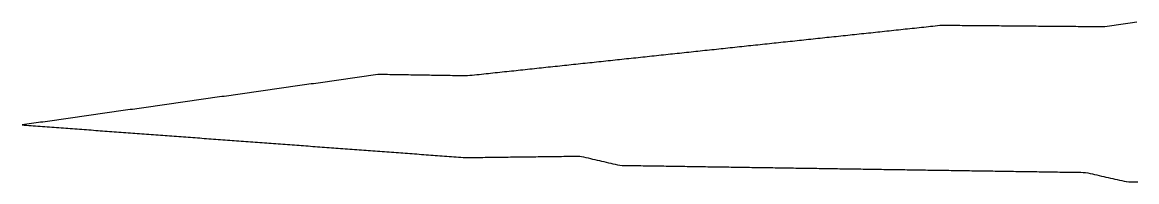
# Model space of a CAD drawing. Header units: millimetres. Extents: x 32 to 3054, y 42 to 5568.
# Drawn here: x 580.7 to 1061.8, y 45.7 to 114.6 of the extents above; entities that cross this region are included whole.
import ezdxf

# ---------------------------------------------------------------- set-up
doc = ezdxf.new("R2010")
doc.units = ezdxf.units.MM
doc.layers.add('ALL_ISLANDS', color=7, linetype='Continuous')
doc.layers.add('OUTLINE_ISLAND_01', color=7, linetype='Continuous')

msp = doc.modelspace()

# ---------------------------------------------------------------- linework, layer by layer
at = {"layer": 'ALL_ISLANDS'}
msp.add_lwpolyline([(1061.8798, 114.6024), (1060.8901, 114.4592), (1059.9004, 114.316), (1058.9107, 114.1728), (1057.921, 114.0296), (1056.9314, 113.8864), (1055.9417, 113.7431), (1054.952, 113.5999), (1053.9623, 113.4567), (1052.9726, 113.3135), (1051.9829, 113.1703), (1050.9932, 113.0271), (1050.0035, 112.8839), (1049.0138, 112.7407), (1048.0241, 112.5975), (1047.4335, 112.6026), (1046.4335, 112.6112), (1045.4335, 112.6199), (1044.4336, 112.6285), (1043.4336, 112.6371), (1042.4337, 112.6458), (1041.4337, 112.6544), (1040.4337, 112.6631), (1039.4338, 112.6717), (1038.4338, 112.6804), (1037.4338, 112.689), (1036.4339, 112.6976), (1035.4339, 112.7063), (1034.434, 112.7149), (1033.434, 112.7236), (1032.434, 112.7322), (1031.4341, 112.7409), (1030.4341, 112.7495), (1029.4341, 112.7581), (1028.4342, 112.7668), (1027.4342, 112.7754), (1026.4343, 112.7841), (1025.4343, 112.7927), (1024.4343, 112.8014), (1023.4344, 112.81), (1022.4344, 112.8186), (1021.4344, 112.8273), (1020.4345, 112.8359), (1019.4345, 112.8446), (1018.4346, 112.8532), (1017.4346, 112.8619), (1016.4346, 112.8705), (1015.4347, 112.8791), (1014.4347, 112.8878), (1013.4347, 112.8964), (1012.4348, 112.9051), (1011.4348, 112.9137), (1010.4349, 112.9224), (1009.4349, 112.931), (1008.4349, 112.9396), (1007.435, 112.9483), (1006.435, 112.9569), (1005.435, 112.9656), (1004.4351, 112.9742), (1003.4351, 112.9829), (1002.4352, 112.9915), (1001.4352, 113.0001), (1000.4352, 113.0088), (999.4353, 113.0174), (998.4353, 113.0261), (997.4353, 113.0347), (996.4354, 113.0434), (995.4354, 113.052), (994.4355, 113.0606), (993.4355, 113.0693), (992.4355, 113.0779), (991.4356, 113.0866), (990.4356, 113.0952), (989.4356, 113.1039), (988.4357, 113.1125), (987.4357, 113.1211), (986.4358, 113.1298), (985.4358, 113.1384), (984.4358, 113.1471), (983.4359, 113.1557), (982.4359, 113.1644), (981.4359, 113.173), (980.436, 113.1816), (979.436, 113.1903), (978.4361, 113.1989), (977.4361, 113.2076), (976.8035, 113.1402), (975.8091, 113.0343), (974.8147, 112.9283), (973.8204, 112.8224), (972.826, 112.7165), (971.8316, 112.6105), (970.8372, 112.5046), (969.8429, 112.3987), (968.8485, 112.2928), (967.8541, 112.1868), (966.8597, 112.0809), (965.8654, 111.975), (964.871, 111.869), (963.8766, 111.7631), (962.8822, 111.6572), (961.8879, 111.5513), (960.8935, 111.4453), (959.8991, 111.3394), (958.9047, 111.2335), (957.9104, 111.1275), (956.916, 111.0216), (955.9216, 110.9157), (954.9273, 110.8098), (953.9329, 110.7038), (952.9385, 110.5979), (951.9441, 110.492), (950.9498, 110.386), (949.9554, 110.2801), (948.961, 110.1742), (947.9666, 110.0683), (946.9723, 109.9623), (945.9779, 109.8564), (944.9835, 109.7505), (943.9891, 109.6445), (942.9948, 109.5386), (942.0004, 109.4327), (941.006, 109.3268), (940.0116, 109.2208), (939.0173, 109.1149), (938.0229, 109.009), (937.0285, 108.9031), (936.0341, 108.7971), (935.0398, 108.6912), (934.0454, 108.5853), (933.051, 108.4793), (932.0567, 108.3734), (931.0623, 108.2675), (930.0679, 108.1616), (929.0735, 108.0556), (928.0792, 107.9497), (927.0848, 107.8438), (926.0904, 107.7378), (925.096, 107.6319), (924.1017, 107.526), (923.1073, 107.4201), (922.1129, 107.3141), (921.1185, 107.2082), (920.1242, 107.1023), (919.1298, 106.9963), (918.1354, 106.8904), (917.141, 106.7845), (916.1467, 106.6786), (915.1523, 106.5726), (914.1579, 106.4667), (913.1636, 106.3608), (912.1692, 106.2548), (911.1748, 106.1489), (910.1804, 106.043), (909.1861, 105.9371), (908.1917, 105.8311), (907.1973, 105.7252), (906.2029, 105.6193), (905.2086, 105.5133), (904.2142, 105.4074), (903.2198, 105.3015), (902.2254, 105.1956), (901.2311, 105.0896), (900.2367, 104.9837), (899.2423, 104.8778), (898.2479, 104.7718), (897.2536, 104.6659), (896.2592, 104.56), (895.2648, 104.4541), (894.2704, 104.3481), (893.2761, 104.2422), (892.2817, 104.1363), (891.2873, 104.0304), (890.293, 103.9244), (889.2986, 103.8185), (888.3042, 103.7126), (887.3098, 103.6066), (886.3155, 103.5007), (885.3211, 103.3948), (884.3267, 103.2889), (883.3323, 103.1829), (882.338, 103.077), (881.3436, 102.9711), (880.3492, 102.8651), (879.3548, 102.7592), (878.3605, 102.6533), (877.3661, 102.5474), (876.3717, 102.4414), (875.3773, 102.3355), (874.383, 102.2296), (873.3886, 102.1236), (872.3942, 102.0177), (871.3999, 101.9118), (870.4055, 101.8059), (869.4111, 101.6999), (868.4167, 101.594), (867.4224, 101.4881), (866.428, 101.3821), (865.4336, 101.2762), (864.4392, 101.1703), (863.4449, 101.0644), (862.4505, 100.9584), (861.4561, 100.8525), (860.4617, 100.7466), (859.4674, 100.6406), (858.473, 100.5347), (857.4786, 100.4288), (856.4842, 100.3229), (855.4899, 100.2169), (854.4955, 100.111), (853.5011, 100.0051), (852.5068, 99.8991), (851.5124, 99.7932), (850.518, 99.6873), (849.5236, 99.5814), (848.5293, 99.4754), (847.5349, 99.3695), (846.5405, 99.2636), (845.5461, 99.1577), (844.5518, 99.0517), (843.5574, 98.9458), (842.563, 98.8399), (841.5686, 98.7339), (840.5743, 98.628), (839.5799, 98.5221), (838.5855, 98.4162), (837.5911, 98.3102), (836.5968, 98.2043), (835.6024, 98.0984), (834.608, 97.9924), (833.6136, 97.8865), (832.6193, 97.7806), (831.6249, 97.6747), (830.6305, 97.5687), (829.6362, 97.4628), (828.6418, 97.3569), (827.6474, 97.2509), (826.653, 97.145), (825.6587, 97.0391), (824.6643, 96.9332), (823.6699, 96.8272), (822.6755, 96.7213), (821.6812, 96.6154), (820.6868, 96.5094), (819.6924, 96.4035), (818.698, 96.2976), (817.7037, 96.1917), (816.7093, 96.0857), (815.7149, 95.9798), (814.7205, 95.8739), (813.7262, 95.7679), (812.7318, 95.662), (811.7374, 95.5561), (810.7431, 95.4502), (809.7487, 95.3442), (808.7543, 95.2383), (807.7599, 95.1324), (806.7656, 95.0265), (805.7712, 94.9205), (804.7768, 94.8146), (803.7824, 94.7087), (802.7881, 94.6027), (801.7937, 94.4968), (800.7993, 94.3909), (799.8049, 94.285), (798.8106, 94.179), (797.8162, 94.0731), (796.8218, 93.9672), (795.8274, 93.8612), (794.8331, 93.7553), (793.8387, 93.6494), (792.8443, 93.5435), (791.85, 93.4375), (790.8556, 93.3316), (789.8612, 93.2257), (788.8668, 93.1197), (787.8725, 93.0138), (786.8781, 92.9079), (785.8837, 92.802), (784.8893, 92.696), (783.895, 92.5901), (782.9006, 92.4842), (781.9062, 92.3782), (780.9118, 92.2723), (779.9175, 92.1664), (778.9231, 92.0605), (777.9287, 91.9545), (776.9343, 91.8486), (775.94, 91.7427), (774.9456, 91.6367), (773.9512, 91.5308), (772.9568, 91.4249), (772.4296, 91.4332), (771.4297, 91.4491), (770.4299, 91.4649), (769.43, 91.4807), (768.4301, 91.4966), (767.4302, 91.5124), (766.4304, 91.5282), (765.4305, 91.5441), (764.4306, 91.5599), (763.4308, 91.5757), (762.4309, 91.5916), (761.431, 91.6074), (760.4311, 91.6232), (759.4313, 91.6391), (758.4314, 91.6549), (757.4315, 91.6707), (756.4316, 91.6865), (755.4318, 91.7024), (754.4319, 91.7182), (753.432, 91.734), (752.4321, 91.7499), (751.4323, 91.7657), (750.4324, 91.7815), (749.4325, 91.7974), (748.4326, 91.8132), (747.4328, 91.829), (746.4329, 91.8449), (745.433, 91.8607), (744.4331, 91.8765), (743.4333, 91.8924), (742.4334, 91.9082), (741.4335, 91.924), (740.4336, 91.9399), (739.4338, 91.9557), (738.4339, 91.9715), (737.434, 91.9874), (736.4341, 92.0032), (735.4343, 92.019), (734.4344, 92.0349), (734.1853, 91.9995), (733.1952, 91.8592), (732.2051, 91.7188), (731.215, 91.5784), (730.2249, 91.4381), (729.2348, 91.2977), (728.2447, 91.1573), (727.2546, 91.0169), (726.2645, 90.8766), (725.2744, 90.7362), (724.2843, 90.5958), (723.2942, 90.4555), (722.3041, 90.3151), (721.314, 90.1747), (720.3239, 90.0344), (719.3338, 89.894), (718.3437, 89.7536), (717.3536, 89.6132), (716.3635, 89.4729), (715.3734, 89.3325), (714.3833, 89.1921), (713.3932, 89.0518), (712.4031, 88.9114), (711.413, 88.771), (710.4229, 88.6306), (709.4328, 88.4903), (708.4427, 88.3499), (707.4526, 88.2095), (706.4625, 88.0692), (705.4724, 87.9288), (704.4823, 87.7884), (703.4922, 87.6481), (702.5021, 87.5077), (701.512, 87.3673), (700.5219, 87.2269), (699.5318, 87.0866), (698.5417, 86.9462), (697.5516, 86.8058), (696.5615, 86.6655), (695.5714, 86.5251), (694.5813, 86.3847), (693.5912, 86.2444), (692.6011, 86.104), (691.611, 85.9636), (690.6209, 85.8232), (689.6308, 85.6829), (688.6407, 85.5425), (687.6506, 85.4021), (686.6605, 85.2618), (685.6704, 85.1214), (684.6803, 84.981), (683.6902, 84.8407), (682.7001, 84.7003), (681.71, 84.5599), (680.7199, 84.4195), (679.7298, 84.2792), (678.7397, 84.1388), (677.7496, 83.9984), (676.7595, 83.8581), (675.7694, 83.7177), (674.7793, 83.5773), (673.7892, 83.4369), (672.7991, 83.2966), (671.809, 83.1562), (670.8189, 83.0158), (669.8288, 82.8755), (668.8388, 82.7351), (667.8487, 82.5947), (666.8586, 82.4544), (665.8685, 82.314), (664.8784, 82.1736), (663.8883, 82.0332), (662.8982, 81.8929), (661.9081, 81.7525), (660.918, 81.6121), (659.9279, 81.4718), (658.9378, 81.3314), (657.9477, 81.191), (656.9576, 81.0507), (655.9675, 80.9103), (654.9774, 80.7699), (653.9873, 80.6295), (652.9972, 80.4892), (652.0071, 80.3488), (651.017, 80.2084), (650.0269, 80.0681), (649.0368, 79.9277), (648.0467, 79.7873), (647.0566, 79.647), (646.0665, 79.5066), (645.0764, 79.3662), (644.0863, 79.2258), (643.0962, 79.0855), (642.1061, 78.9451), (641.116, 78.8047), (640.1259, 78.6644), (639.1358, 78.524), (638.1457, 78.3836), (637.1556, 78.2432), (636.1655, 78.1029), (635.1754, 77.9625), (634.1853, 77.8221), (633.1952, 77.6818), (632.2051, 77.5414), (631.215, 77.401), (630.2249, 77.2607), (629.2348, 77.1203), (628.2447, 76.9799), (627.2546, 76.8395), (626.2645, 76.6992), (625.2744, 76.5588), (624.2843, 76.4184), (623.2942, 76.2781), (622.3041, 76.1377), (621.314, 75.9973), (620.3239, 75.857), (619.3338, 75.7166), (618.3437, 75.5762), (617.3536, 75.4358), (616.3635, 75.2955), (615.3734, 75.1551), (614.3833, 75.0147), (613.3932, 74.8744), (612.4031, 74.734), (611.413, 74.5936), (610.4229, 74.4533), (609.4328, 74.3129), (608.4427, 74.1725), (607.4526, 74.0321), (606.4625, 73.8918), (605.4724, 73.7514), (604.4823, 73.611), (603.4922, 73.4707), (602.5021, 73.3303), (601.512, 73.1899), (600.5219, 73.0495), (599.5318, 72.9092), (598.5417, 72.7688), (597.5516, 72.6284), (596.5615, 72.4881), (595.5714, 72.3477), (594.5813, 72.2073), (593.5912, 72.067), (592.6011, 71.9266), (591.611, 71.7862), (590.6209, 71.6458), (589.6308, 71.5055), (588.6407, 71.3651), (587.6506, 71.2247), (586.6605, 71.0844), (585.6704, 70.944), (584.6803, 70.8036), (583.6902, 70.6633), (582.7001, 70.5229), (581.71, 70.3825), (580.7199, 70.2421), (581.4945, 70.185), (582.4918, 70.1115), (583.4891, 70.0379), (584.4864, 69.9644), (585.4837, 69.8909), (586.481, 69.8173), (587.4783, 69.7438), (588.4756, 69.6703), (589.4729, 69.5967), (590.4702, 69.5232), (591.4675, 69.4496), (592.4647, 69.3761), (593.462, 69.3026), (594.4593, 69.229), (595.4566, 69.1555), (596.4539, 69.0819), (597.4512, 69.0084), (598.4485, 68.9349), (599.4458, 68.8613), (600.4431, 68.7878), (601.4404, 68.7142), (602.4377, 68.6407), (603.435, 68.5672), (604.4323, 68.4936), (605.4295, 68.4201), (606.4268, 68.3465), (607.4241, 68.273), (608.4214, 68.1995), (609.4187, 68.1259), (610.416, 68.0524), (611.4133, 67.9788), (612.4106, 67.9053), (613.4079, 67.8318), (614.4052, 67.7582), (615.4025, 67.6847), (616.3998, 67.6111), (617.3971, 67.5376), (618.3943, 67.4641), (619.3916, 67.3905), (620.3889, 67.317), (621.3862, 67.2435), (622.3835, 67.1699), (623.3808, 67.0964), (624.3781, 67.0228), (625.3754, 66.9493), (626.3727, 66.8758), (627.37, 66.8022), (628.3673, 66.7287), (629.3646, 66.6551), (630.3619, 66.5816), (631.3591, 66.5081), (632.3564, 66.4345), (633.3537, 66.361), (634.351, 66.2874), (635.3483, 66.2139), (636.3456, 66.1404), (637.3429, 66.0668), (638.3402, 65.9933), (639.3375, 65.9197), (640.3348, 65.8462), (641.3321, 65.7727), (642.3294, 65.6991), (643.3267, 65.6256), (644.324, 65.552), (645.3212, 65.4785), (646.3185, 65.405), (647.3158, 65.3314), (648.3131, 65.2579), (649.3104, 65.1844), (650.3077, 65.1108), (651.305, 65.0373), (652.3023, 64.9637), (653.2996, 64.8902), (654.2969, 64.8167), (655.2942, 64.7431), (656.2915, 64.6696), (657.2888, 64.596), (658.286, 64.5225), (659.2833, 64.449), (660.2806, 64.3754), (661.2779, 64.3019), (662.2752, 64.2283), (663.2725, 64.1548), (664.2698, 64.0813), (665.2671, 64.0077), (666.2644, 63.9342), (667.2617, 63.8606), (668.259, 63.7871), (669.2563, 63.7136), (670.2536, 63.64), (671.2508, 63.5665), (672.2481, 63.4929), (673.2454, 63.4194), (674.2427, 63.3459), (675.24, 63.2723), (676.2373, 63.1988), (677.2346, 63.1253), (678.2319, 63.0517), (679.2292, 62.9782), (680.2265, 62.9046), (681.2238, 62.8311), (682.2211, 62.7576), (683.2184, 62.684), (684.2156, 62.6105), (685.2129, 62.5369), (686.2102, 62.4634), (687.2075, 62.3899), (688.2048, 62.3163), (689.2021, 62.2428), (690.1994, 62.1692), (691.1967, 62.0957), (692.194, 62.0222), (693.1913, 61.9486), (694.1886, 61.8751), (695.1859, 61.8015), (696.1832, 61.728), (697.1804, 61.6545), (698.1777, 61.5809), (699.175, 61.5074), (700.1723, 61.4338), (701.1696, 61.3603), (702.1669, 61.2868), (703.1642, 61.2132), (704.1615, 61.1397), (705.1588, 61.0662), (706.1561, 60.9926), (707.1534, 60.9191), (708.1507, 60.8455), (709.148, 60.772), (710.1452, 60.6985), (711.1425, 60.6249), (712.1398, 60.5514), (713.1371, 60.4778), (714.1344, 60.4043), (715.1317, 60.3308), (716.129, 60.2572), (717.1263, 60.1837), (718.1236, 60.1101), (719.1209, 60.0366), (720.1182, 59.9631), (721.1155, 59.8895), (722.1128, 59.816), (723.11, 59.7424), (724.1073, 59.6689), (725.1046, 59.5954), (726.1019, 59.5218), (727.0992, 59.4483), (728.0965, 59.3747), (729.0938, 59.3012), (730.0911, 59.2277), (731.0884, 59.1541), (732.0857, 59.0806), (733.083, 59.007), (734.0803, 58.9335), (735.0776, 58.86), (736.0748, 58.7864), (737.0721, 58.7129), (738.0694, 58.6394), (739.0667, 58.5658), (740.064, 58.4923), (741.0613, 58.4187), (742.0586, 58.3452), (743.0559, 58.2717), (744.0532, 58.1981), (745.0505, 58.1246), (746.0478, 58.051), (747.0451, 57.9775), (748.0424, 57.904), (749.0396, 57.8304), (750.0369, 57.7569), (751.0342, 57.6833), (752.0315, 57.6098), (753.0288, 57.5363), (754.0261, 57.4627), (755.0234, 57.3892), (756.0207, 57.3156), (757.018, 57.2421), (758.0153, 57.1686), (759.0126, 57.095), (760.0099, 57.0215), (761.0072, 56.9479), (762.0044, 56.8744), (763.0017, 56.8009), (763.999, 56.7273), (764.9963, 56.6538), (765.9936, 56.5803), (766.9909, 56.5067), (767.9882, 56.4332), (768.9855, 56.3596), (769.9828, 56.2861), (770.9801, 56.2126), (771.9774, 56.139), (772.4665, 56.1452), (773.4664, 56.1579), (774.4663, 56.1707), (775.4663, 56.1834), (776.4662, 56.1961), (777.4661, 56.2088), (778.466, 56.2215), (779.4659, 56.2342), (780.4659, 56.2469), (781.4658, 56.2596), (782.4657, 56.2724), (783.4656, 56.2851), (784.4655, 56.2978), (785.4655, 56.3105), (786.4654, 56.3232), (787.4653, 56.3359), (788.4652, 56.3486), (789.4651, 56.3613), (790.4651, 56.3741), (791.465, 56.3868), (792.4649, 56.3995), (793.4648, 56.4122), (794.4647, 56.4249), (795.4647, 56.4376), (796.4646, 56.4503), (797.4645, 56.4631), (798.4644, 56.4758), (799.4643, 56.4885), (800.4642, 56.5012), (801.4642, 56.5139), (802.4641, 56.5266), (803.464, 56.5393), (804.4639, 56.552), (805.4638, 56.5648), (806.4638, 56.5775), (807.4637, 56.5902), (808.4636, 56.6029), (809.4635, 56.6156), (810.4634, 56.6283), (811.4634, 56.641), (812.4633, 56.6537), (813.4632, 56.6665), (814.4631, 56.6792), (815.463, 56.6919), (816.463, 56.7046), (817.4629, 56.7173), (818.4628, 56.73), (819.4627, 56.7427), (820.4626, 56.7554), (821.4626, 56.7682), (822.0402, 56.6339), (823.0142, 56.4075), (823.9882, 56.1811), (824.9623, 55.9547), (825.9363, 55.7283), (826.9103, 55.5019), (827.8844, 55.2755), (828.8584, 55.0491), (829.8324, 54.8227), (830.8065, 54.5963), (831.7805, 54.3699), (832.7545, 54.1435), (833.7286, 53.9171), (834.7026, 53.6906), (835.6766, 53.4642), (836.6507, 53.2378), (837.6247, 53.0114), (838.5987, 52.785), (838.6671, 52.784), (839.667, 52.7688), (840.6669, 52.7536), (841.6668, 52.7385), (842.6667, 52.7233), (843.6665, 52.7081), (844.6664, 52.6929), (845.6663, 52.6777), (846.6662, 52.6625), (847.6661, 52.6474), (848.666, 52.6322), (849.6659, 52.617), (850.6657, 52.6018), (851.6656, 52.5866), (852.6655, 52.5715), (853.6654, 52.5563), (854.6653, 52.5411), (855.6652, 52.5259), (856.665, 52.5107), (857.6649, 52.4956), (858.6648, 52.4804), (859.6647, 52.4652), (860.6646, 52.45), (861.6645, 52.4348), (862.6644, 52.4197), (863.6642, 52.4045), (864.6641, 52.3893), (865.664, 52.3741), (866.6639, 52.3589), (867.6638, 52.3437), (868.6637, 52.3286), (869.6635, 52.3134), (870.6634, 52.2982), (871.6633, 52.283), (872.6632, 52.2678), (873.6631, 52.2527), (874.663, 52.2375), (875.6629, 52.2223), (876.6627, 52.2071), (877.6626, 52.1919), (878.6625, 52.1768), (879.6624, 52.1616), (880.6623, 52.1464), (881.6622, 52.1312), (882.662, 52.116), (883.6619, 52.1009), (884.6618, 52.0857), (885.6617, 52.0705), (886.6616, 52.0553), (887.6615, 52.0401), (888.6614, 52.0249), (889.6612, 52.0098), (890.6611, 51.9946), (891.661, 51.9794), (892.6609, 51.9642), (893.6608, 51.949), (894.6607, 51.9339), (895.6606, 51.9187), (896.6604, 51.9035), (897.6603, 51.8883), (898.6602, 51.8731), (899.6601, 51.858), (900.66, 51.8428), (901.6599, 51.8276), (902.6597, 51.8124), (903.6596, 51.7972), (904.6595, 51.7821), (905.6594, 51.7669), (906.6593, 51.7517), (907.6592, 51.7365), (908.6591, 51.7213), (909.6589, 51.7061), (910.6588, 51.691), (911.6587, 51.6758), (912.6586, 51.6606), (913.6585, 51.6454), (914.6584, 51.6302), (915.6582, 51.6151), (916.6581, 51.5999), (917.658, 51.5847), (918.6579, 51.5695), (919.6578, 51.5543), (920.6577, 51.5392), (921.6576, 51.524), (922.6574, 51.5088), (923.6573, 51.4936), (924.6572, 51.4784), (925.6571, 51.4633), (926.657, 51.4481), (927.6569, 51.4329), (928.6567, 51.4177), (929.6566, 51.4025), (930.6565, 51.3873), (931.6564, 51.3722), (932.6563, 51.357), (933.6562, 51.3418), (934.6561, 51.3266), (935.6559, 51.3114), (936.6558, 51.2963), (937.6557, 51.2811), (938.6556, 51.2659), (939.6555, 51.2507), (940.6554, 51.2355), (941.6552, 51.2204), (942.6551, 51.2052), (943.655, 51.19), (944.6549, 51.1748), (945.6548, 51.1596), (946.6547, 51.1445), (947.6546, 51.1293), (948.6544, 51.1141), (949.6543, 51.0989), (950.6542, 51.0837), (951.6541, 51.0685), (952.654, 51.0534), (953.6539, 51.0382), (954.6538, 51.023), (955.6536, 51.0078), (956.6535, 50.9926), (957.6534, 50.9775), (958.6533, 50.9623), (959.6532, 50.9471), (960.6531, 50.9319), (961.6529, 50.9167), (962.6528, 50.9016), (963.6527, 50.8864), (964.6526, 50.8712), (965.6525, 50.856), (966.6524, 50.8408), (967.6523, 50.8257), (968.6521, 50.8105), (969.652, 50.7953), (970.6519, 50.7801), (971.6518, 50.7649), (972.6517, 50.7497), (973.6516, 50.7346), (974.6514, 50.7194), (975.6513, 50.7042), (976.6512, 50.689), (977.6511, 50.6738), (978.651, 50.6587), (979.6509, 50.6435), (980.6508, 50.6283), (981.6506, 50.6131), (982.6505, 50.5979), (983.6504, 50.5828), (984.6503, 50.5676), (985.6502, 50.5524), (986.6501, 50.5372), (987.6499, 50.522), (988.6498, 50.5069), (989.6497, 50.4917), (990.6496, 50.4765), (991.6495, 50.4613), (992.6494, 50.4461), (993.6493, 50.4309), (994.6491, 50.4158), (995.649, 50.4006), (996.6489, 50.3854), (997.6488, 50.3702), (998.6487, 50.355), (999.6486, 50.3399), (1000.6485, 50.3247), (1001.6483, 50.3095), (1002.6482, 50.2943), (1003.6481, 50.2791), (1004.648, 50.264), (1005.6479, 50.2488), (1006.6478, 50.2336), (1007.6476, 50.2184), (1008.6475, 50.2032), (1009.6474, 50.1881), (1010.6473, 50.1729), (1011.6472, 50.1577), (1012.6471, 50.1425), (1013.647, 50.1273), (1014.6468, 50.1121), (1015.6467, 50.097), (1016.6466, 50.0818), (1017.6465, 50.0666), (1018.6464, 50.0514), (1019.6463, 50.0362), (1020.6461, 50.0211), (1021.646, 50.0059), (1022.6459, 49.9907), (1023.6458, 49.9755), (1024.6457, 49.9603), (1025.6456, 49.9452), (1026.6455, 49.93), (1027.6453, 49.9148), (1028.6452, 49.8996), (1029.6451, 49.8844), (1030.645, 49.8693), (1031.6449, 49.8541), (1032.6448, 49.8389), (1033.6446, 49.8237), (1034.6445, 49.8085), (1035.6444, 49.7933), (1036.6443, 49.7782), (1037.6442, 49.763), (1038.6441, 49.7478), (1039.644, 49.7326), (1039.7215, 49.715), (1040.6967, 49.4936), (1041.6719, 49.2722), (1042.647, 49.0508), (1043.6222, 48.8294), (1044.5974, 48.608), (1045.5726, 48.3866), (1046.5478, 48.1652), (1047.5229, 47.9438), (1048.4981, 47.7224), (1049.4733, 47.501), (1050.4485, 47.2796), (1051.4237, 47.0582), (1052.3989, 46.8368), (1053.374, 46.6154), (1054.3492, 46.394), (1055.3244, 46.1726), (1056.2996, 45.9512), (1057.2748, 45.7297), (1057.3249, 45.7294), (1058.3249, 45.7229), (1059.3249, 45.7164), (1060.3248, 45.71), (1061.3248, 45.7035), (1062.3248, 45.697)], dxfattribs=at)
at = {"layer": 'OUTLINE_ISLAND_01'}
msp.add_lwpolyline([(1061.8798, 114.6024), (1060.8901, 114.4592), (1059.9004, 114.316), (1058.9107, 114.1728), (1057.921, 114.0296), (1056.9314, 113.8864), (1055.9417, 113.7431), (1054.952, 113.5999), (1053.9623, 113.4567), (1052.9726, 113.3135), (1051.9829, 113.1703), (1050.9932, 113.0271), (1050.0035, 112.8839), (1049.0138, 112.7407), (1048.0241, 112.5975), (1047.4335, 112.6026), (1046.4335, 112.6112), (1045.4335, 112.6199), (1044.4336, 112.6285), (1043.4336, 112.6371), (1042.4337, 112.6458), (1041.4337, 112.6544), (1040.4337, 112.6631), (1039.4338, 112.6717), (1038.4338, 112.6804), (1037.4338, 112.689), (1036.4339, 112.6976), (1035.4339, 112.7063), (1034.434, 112.7149), (1033.434, 112.7236), (1032.434, 112.7322), (1031.4341, 112.7409), (1030.4341, 112.7495), (1029.4341, 112.7581), (1028.4342, 112.7668), (1027.4342, 112.7754), (1026.4343, 112.7841), (1025.4343, 112.7927), (1024.4343, 112.8014), (1023.4344, 112.81), (1022.4344, 112.8186), (1021.4344, 112.8273), (1020.4345, 112.8359), (1019.4345, 112.8446), (1018.4346, 112.8532), (1017.4346, 112.8619), (1016.4346, 112.8705), (1015.4347, 112.8791), (1014.4347, 112.8878), (1013.4347, 112.8964), (1012.4348, 112.9051), (1011.4348, 112.9137), (1010.4349, 112.9224), (1009.4349, 112.931), (1008.4349, 112.9396), (1007.435, 112.9483), (1006.435, 112.9569), (1005.435, 112.9656), (1004.4351, 112.9742), (1003.4351, 112.9829), (1002.4352, 112.9915), (1001.4352, 113.0001), (1000.4352, 113.0088), (999.4353, 113.0174), (998.4353, 113.0261), (997.4353, 113.0347), (996.4354, 113.0434), (995.4354, 113.052), (994.4355, 113.0606), (993.4355, 113.0693), (992.4355, 113.0779), (991.4356, 113.0866), (990.4356, 113.0952), (989.4356, 113.1039), (988.4357, 113.1125), (987.4357, 113.1211), (986.4358, 113.1298), (985.4358, 113.1384), (984.4358, 113.1471), (983.4359, 113.1557), (982.4359, 113.1644), (981.4359, 113.173), (980.436, 113.1816), (979.436, 113.1903), (978.4361, 113.1989), (977.4361, 113.2076), (976.8035, 113.1402), (975.8091, 113.0343), (974.8147, 112.9283), (973.8204, 112.8224), (972.826, 112.7165), (971.8316, 112.6105), (970.8372, 112.5046), (969.8429, 112.3987), (968.8485, 112.2928), (967.8541, 112.1868), (966.8597, 112.0809), (965.8654, 111.975), (964.871, 111.869), (963.8766, 111.7631), (962.8822, 111.6572), (961.8879, 111.5513), (960.8935, 111.4453), (959.8991, 111.3394), (958.9047, 111.2335), (957.9104, 111.1275), (956.916, 111.0216), (955.9216, 110.9157), (954.9273, 110.8098), (953.9329, 110.7038), (952.9385, 110.5979), (951.9441, 110.492), (950.9498, 110.386), (949.9554, 110.2801), (948.961, 110.1742), (947.9666, 110.0683), (946.9723, 109.9623), (945.9779, 109.8564), (944.9835, 109.7505), (943.9891, 109.6445), (942.9948, 109.5386), (942.0004, 109.4327), (941.006, 109.3268), (940.0116, 109.2208), (939.0173, 109.1149), (938.0229, 109.009), (937.0285, 108.9031), (936.0341, 108.7971), (935.0398, 108.6912), (934.0454, 108.5853), (933.051, 108.4793), (932.0567, 108.3734), (931.0623, 108.2675), (930.0679, 108.1616), (929.0735, 108.0556), (928.0792, 107.9497), (927.0848, 107.8438), (926.0904, 107.7378), (925.096, 107.6319), (924.1017, 107.526), (923.1073, 107.4201), (922.1129, 107.3141), (921.1185, 107.2082), (920.1242, 107.1023), (919.1298, 106.9963), (918.1354, 106.8904), (917.141, 106.7845), (916.1467, 106.6786), (915.1523, 106.5726), (914.1579, 106.4667), (913.1636, 106.3608), (912.1692, 106.2548), (911.1748, 106.1489), (910.1804, 106.043), (909.1861, 105.9371), (908.1917, 105.8311), (907.1973, 105.7252), (906.2029, 105.6193), (905.2086, 105.5133), (904.2142, 105.4074), (903.2198, 105.3015), (902.2254, 105.1956), (901.2311, 105.0896), (900.2367, 104.9837), (899.2423, 104.8778), (898.2479, 104.7718), (897.2536, 104.6659), (896.2592, 104.56), (895.2648, 104.4541), (894.2704, 104.3481), (893.2761, 104.2422), (892.2817, 104.1363), (891.2873, 104.0304), (890.293, 103.9244), (889.2986, 103.8185), (888.3042, 103.7126), (887.3098, 103.6066), (886.3155, 103.5007), (885.3211, 103.3948), (884.3267, 103.2889), (883.3323, 103.1829), (882.338, 103.077), (881.3436, 102.9711), (880.3492, 102.8651), (879.3548, 102.7592), (878.3605, 102.6533), (877.3661, 102.5474), (876.3717, 102.4414), (875.3773, 102.3355), (874.383, 102.2296), (873.3886, 102.1236), (872.3942, 102.0177), (871.3999, 101.9118), (870.4055, 101.8059), (869.4111, 101.6999), (868.4167, 101.594), (867.4224, 101.4881), (866.428, 101.3821), (865.4336, 101.2762), (864.4392, 101.1703), (863.4449, 101.0644), (862.4505, 100.9584), (861.4561, 100.8525), (860.4617, 100.7466), (859.4674, 100.6406), (858.473, 100.5347), (857.4786, 100.4288), (856.4842, 100.3229), (855.4899, 100.2169), (854.4955, 100.111), (853.5011, 100.0051), (852.5068, 99.8991), (851.5124, 99.7932), (850.518, 99.6873), (849.5236, 99.5814), (848.5293, 99.4754), (847.5349, 99.3695), (846.5405, 99.2636), (845.5461, 99.1577), (844.5518, 99.0517), (843.5574, 98.9458), (842.563, 98.8399), (841.5686, 98.7339), (840.5743, 98.628), (839.5799, 98.5221), (838.5855, 98.4162), (837.5911, 98.3102), (836.5968, 98.2043), (835.6024, 98.0984), (834.608, 97.9924), (833.6136, 97.8865), (832.6193, 97.7806), (831.6249, 97.6747), (830.6305, 97.5687), (829.6362, 97.4628), (828.6418, 97.3569), (827.6474, 97.2509), (826.653, 97.145), (825.6587, 97.0391), (824.6643, 96.9332), (823.6699, 96.8272), (822.6755, 96.7213), (821.6812, 96.6154), (820.6868, 96.5094), (819.6924, 96.4035), (818.698, 96.2976), (817.7037, 96.1917), (816.7093, 96.0857), (815.7149, 95.9798), (814.7205, 95.8739), (813.7262, 95.7679), (812.7318, 95.662), (811.7374, 95.5561), (810.7431, 95.4502), (809.7487, 95.3442), (808.7543, 95.2383), (807.7599, 95.1324), (806.7656, 95.0265), (805.7712, 94.9205), (804.7768, 94.8146), (803.7824, 94.7087), (802.7881, 94.6027), (801.7937, 94.4968), (800.7993, 94.3909), (799.8049, 94.285), (798.8106, 94.179), (797.8162, 94.0731), (796.8218, 93.9672), (795.8274, 93.8612), (794.8331, 93.7553), (793.8387, 93.6494), (792.8443, 93.5435), (791.85, 93.4375), (790.8556, 93.3316), (789.8612, 93.2257), (788.8668, 93.1197), (787.8725, 93.0138), (786.8781, 92.9079), (785.8837, 92.802), (784.8893, 92.696), (783.895, 92.5901), (782.9006, 92.4842), (781.9062, 92.3782), (780.9118, 92.2723), (779.9175, 92.1664), (778.9231, 92.0605), (777.9287, 91.9545), (776.9343, 91.8486), (775.94, 91.7427), (774.9456, 91.6367), (773.9512, 91.5308), (772.9568, 91.4249), (772.4296, 91.4332), (771.4297, 91.4491), (770.4299, 91.4649), (769.43, 91.4807), (768.4301, 91.4966), (767.4302, 91.5124), (766.4304, 91.5282), (765.4305, 91.5441), (764.4306, 91.5599), (763.4308, 91.5757), (762.4309, 91.5916), (761.431, 91.6074), (760.4311, 91.6232), (759.4313, 91.6391), (758.4314, 91.6549), (757.4315, 91.6707), (756.4316, 91.6865), (755.4318, 91.7024), (754.4319, 91.7182), (753.432, 91.734), (752.4321, 91.7499), (751.4323, 91.7657), (750.4324, 91.7815), (749.4325, 91.7974), (748.4326, 91.8132), (747.4328, 91.829), (746.4329, 91.8449), (745.433, 91.8607), (744.4331, 91.8765), (743.4333, 91.8924), (742.4334, 91.9082), (741.4335, 91.924), (740.4336, 91.9399), (739.4338, 91.9557), (738.4339, 91.9715), (737.434, 91.9874), (736.4341, 92.0032), (735.4343, 92.019), (734.4344, 92.0349), (734.1853, 91.9995), (733.1952, 91.8592), (732.2051, 91.7188), (731.215, 91.5784), (730.2249, 91.4381), (729.2348, 91.2977), (728.2447, 91.1573), (727.2546, 91.0169), (726.2645, 90.8766), (725.2744, 90.7362), (724.2843, 90.5958), (723.2942, 90.4555), (722.3041, 90.3151), (721.314, 90.1747), (720.3239, 90.0344), (719.3338, 89.894), (718.3437, 89.7536), (717.3536, 89.6132), (716.3635, 89.4729), (715.3734, 89.3325), (714.3833, 89.1921), (713.3932, 89.0518), (712.4031, 88.9114), (711.413, 88.771), (710.4229, 88.6306), (709.4328, 88.4903), (708.4427, 88.3499), (707.4526, 88.2095), (706.4625, 88.0692), (705.4724, 87.9288), (704.4823, 87.7884), (703.4922, 87.6481), (702.5021, 87.5077), (701.512, 87.3673), (700.5219, 87.2269), (699.5318, 87.0866), (698.5417, 86.9462), (697.5516, 86.8058), (696.5615, 86.6655), (695.5714, 86.5251), (694.5813, 86.3847), (693.5912, 86.2444), (692.6011, 86.104), (691.611, 85.9636), (690.6209, 85.8232), (689.6308, 85.6829), (688.6407, 85.5425), (687.6506, 85.4021), (686.6605, 85.2618), (685.6704, 85.1214), (684.6803, 84.981), (683.6902, 84.8407), (682.7001, 84.7003), (681.71, 84.5599), (680.7199, 84.4195), (679.7298, 84.2792), (678.7397, 84.1388), (677.7496, 83.9984), (676.7595, 83.8581), (675.7694, 83.7177), (674.7793, 83.5773), (673.7892, 83.4369), (672.7991, 83.2966), (671.809, 83.1562), (670.8189, 83.0158), (669.8288, 82.8755), (668.8388, 82.7351), (667.8487, 82.5947), (666.8586, 82.4544), (665.8685, 82.314), (664.8784, 82.1736), (663.8883, 82.0332), (662.8982, 81.8929), (661.9081, 81.7525), (660.918, 81.6121), (659.9279, 81.4718), (658.9378, 81.3314), (657.9477, 81.191), (656.9576, 81.0507), (655.9675, 80.9103), (654.9774, 80.7699), (653.9873, 80.6295), (652.9972, 80.4892), (652.0071, 80.3488), (651.017, 80.2084), (650.0269, 80.0681), (649.0368, 79.9277), (648.0467, 79.7873), (647.0566, 79.647), (646.0665, 79.5066), (645.0764, 79.3662), (644.0863, 79.2258), (643.0962, 79.0855), (642.1061, 78.9451), (641.116, 78.8047), (640.1259, 78.6644), (639.1358, 78.524), (638.1457, 78.3836), (637.1556, 78.2432), (636.1655, 78.1029), (635.1754, 77.9625), (634.1853, 77.8221), (633.1952, 77.6818), (632.2051, 77.5414), (631.215, 77.401), (630.2249, 77.2607), (629.2348, 77.1203), (628.2447, 76.9799), (627.2546, 76.8395), (626.2645, 76.6992), (625.2744, 76.5588), (624.2843, 76.4184), (623.2942, 76.2781), (622.3041, 76.1377), (621.314, 75.9973), (620.3239, 75.857), (619.3338, 75.7166), (618.3437, 75.5762), (617.3536, 75.4358), (616.3635, 75.2955), (615.3734, 75.1551), (614.3833, 75.0147), (613.3932, 74.8744), (612.4031, 74.734), (611.413, 74.5936), (610.4229, 74.4533), (609.4328, 74.3129), (608.4427, 74.1725), (607.4526, 74.0321), (606.4625, 73.8918), (605.4724, 73.7514), (604.4823, 73.611), (603.4922, 73.4707), (602.5021, 73.3303), (601.512, 73.1899), (600.5219, 73.0495), (599.5318, 72.9092), (598.5417, 72.7688), (597.5516, 72.6284), (596.5615, 72.4881), (595.5714, 72.3477), (594.5813, 72.2073), (593.5912, 72.067), (592.6011, 71.9266), (591.611, 71.7862), (590.6209, 71.6458), (589.6308, 71.5055), (588.6407, 71.3651), (587.6506, 71.2247), (586.6605, 71.0844), (585.6704, 70.944), (584.6803, 70.8036), (583.6902, 70.6633), (582.7001, 70.5229), (581.71, 70.3825), (580.7199, 70.2421), (581.4945, 70.185), (582.4918, 70.1115), (583.4891, 70.0379), (584.4864, 69.9644), (585.4837, 69.8909), (586.481, 69.8173), (587.4783, 69.7438), (588.4756, 69.6703), (589.4729, 69.5967), (590.4702, 69.5232), (591.4675, 69.4496), (592.4647, 69.3761), (593.462, 69.3026), (594.4593, 69.229), (595.4566, 69.1555), (596.4539, 69.0819), (597.4512, 69.0084), (598.4485, 68.9349), (599.4458, 68.8613), (600.4431, 68.7878), (601.4404, 68.7142), (602.4377, 68.6407), (603.435, 68.5672), (604.4323, 68.4936), (605.4295, 68.4201), (606.4268, 68.3465), (607.4241, 68.273), (608.4214, 68.1995), (609.4187, 68.1259), (610.416, 68.0524), (611.4133, 67.9788), (612.4106, 67.9053), (613.4079, 67.8318), (614.4052, 67.7582), (615.4025, 67.6847), (616.3998, 67.6111), (617.3971, 67.5376), (618.3943, 67.4641), (619.3916, 67.3905), (620.3889, 67.317), (621.3862, 67.2435), (622.3835, 67.1699), (623.3808, 67.0964), (624.3781, 67.0228), (625.3754, 66.9493), (626.3727, 66.8758), (627.37, 66.8022), (628.3673, 66.7287), (629.3646, 66.6551), (630.3619, 66.5816), (631.3591, 66.5081), (632.3564, 66.4345), (633.3537, 66.361), (634.351, 66.2874), (635.3483, 66.2139), (636.3456, 66.1404), (637.3429, 66.0668), (638.3402, 65.9933), (639.3375, 65.9197), (640.3348, 65.8462), (641.3321, 65.7727), (642.3294, 65.6991), (643.3267, 65.6256), (644.324, 65.552), (645.3212, 65.4785), (646.3185, 65.405), (647.3158, 65.3314), (648.3131, 65.2579), (649.3104, 65.1844), (650.3077, 65.1108), (651.305, 65.0373), (652.3023, 64.9637), (653.2996, 64.8902), (654.2969, 64.8167), (655.2942, 64.7431), (656.2915, 64.6696), (657.2888, 64.596), (658.286, 64.5225), (659.2833, 64.449), (660.2806, 64.3754), (661.2779, 64.3019), (662.2752, 64.2283), (663.2725, 64.1548), (664.2698, 64.0813), (665.2671, 64.0077), (666.2644, 63.9342), (667.2617, 63.8606), (668.259, 63.7871), (669.2563, 63.7136), (670.2536, 63.64), (671.2508, 63.5665), (672.2481, 63.4929), (673.2454, 63.4194), (674.2427, 63.3459), (675.24, 63.2723), (676.2373, 63.1988), (677.2346, 63.1253), (678.2319, 63.0517), (679.2292, 62.9782), (680.2265, 62.9046), (681.2238, 62.8311), (682.2211, 62.7576), (683.2184, 62.684), (684.2156, 62.6105), (685.2129, 62.5369), (686.2102, 62.4634), (687.2075, 62.3899), (688.2048, 62.3163), (689.2021, 62.2428), (690.1994, 62.1692), (691.1967, 62.0957), (692.194, 62.0222), (693.1913, 61.9486), (694.1886, 61.8751), (695.1859, 61.8015), (696.1832, 61.728), (697.1804, 61.6545), (698.1777, 61.5809), (699.175, 61.5074), (700.1723, 61.4338), (701.1696, 61.3603), (702.1669, 61.2868), (703.1642, 61.2132), (704.1615, 61.1397), (705.1588, 61.0662), (706.1561, 60.9926), (707.1534, 60.9191), (708.1507, 60.8455), (709.148, 60.772), (710.1452, 60.6985), (711.1425, 60.6249), (712.1398, 60.5514), (713.1371, 60.4778), (714.1344, 60.4043), (715.1317, 60.3308), (716.129, 60.2572), (717.1263, 60.1837), (718.1236, 60.1101), (719.1209, 60.0366), (720.1182, 59.9631), (721.1155, 59.8895), (722.1128, 59.816), (723.11, 59.7424), (724.1073, 59.6689), (725.1046, 59.5954), (726.1019, 59.5218), (727.0992, 59.4483), (728.0965, 59.3747), (729.0938, 59.3012), (730.0911, 59.2277), (731.0884, 59.1541), (732.0857, 59.0806), (733.083, 59.007), (734.0803, 58.9335), (735.0776, 58.86), (736.0748, 58.7864), (737.0721, 58.7129), (738.0694, 58.6394), (739.0667, 58.5658), (740.064, 58.4923), (741.0613, 58.4187), (742.0586, 58.3452), (743.0559, 58.2717), (744.0532, 58.1981), (745.0505, 58.1246), (746.0478, 58.051), (747.0451, 57.9775), (748.0424, 57.904), (749.0396, 57.8304), (750.0369, 57.7569), (751.0342, 57.6833), (752.0315, 57.6098), (753.0288, 57.5363), (754.0261, 57.4627), (755.0234, 57.3892), (756.0207, 57.3156), (757.018, 57.2421), (758.0153, 57.1686), (759.0126, 57.095), (760.0099, 57.0215), (761.0072, 56.9479), (762.0044, 56.8744), (763.0017, 56.8009), (763.999, 56.7273), (764.9963, 56.6538), (765.9936, 56.5803), (766.9909, 56.5067), (767.9882, 56.4332), (768.9855, 56.3596), (769.9828, 56.2861), (770.9801, 56.2126), (771.9774, 56.139), (772.4665, 56.1452), (773.4664, 56.1579), (774.4663, 56.1707), (775.4663, 56.1834), (776.4662, 56.1961), (777.4661, 56.2088), (778.466, 56.2215), (779.4659, 56.2342), (780.4659, 56.2469), (781.4658, 56.2596), (782.4657, 56.2724), (783.4656, 56.2851), (784.4655, 56.2978), (785.4655, 56.3105), (786.4654, 56.3232), (787.4653, 56.3359), (788.4652, 56.3486), (789.4651, 56.3613), (790.4651, 56.3741), (791.465, 56.3868), (792.4649, 56.3995), (793.4648, 56.4122), (794.4647, 56.4249), (795.4647, 56.4376), (796.4646, 56.4503), (797.4645, 56.4631), (798.4644, 56.4758), (799.4643, 56.4885), (800.4642, 56.5012), (801.4642, 56.5139), (802.4641, 56.5266), (803.464, 56.5393), (804.4639, 56.552), (805.4638, 56.5648), (806.4638, 56.5775), (807.4637, 56.5902), (808.4636, 56.6029), (809.4635, 56.6156), (810.4634, 56.6283), (811.4634, 56.641), (812.4633, 56.6537), (813.4632, 56.6665), (814.4631, 56.6792), (815.463, 56.6919), (816.463, 56.7046), (817.4629, 56.7173), (818.4628, 56.73), (819.4627, 56.7427), (820.4626, 56.7554), (821.4626, 56.7682), (822.0402, 56.6339), (823.0142, 56.4075), (823.9882, 56.1811), (824.9623, 55.9547), (825.9363, 55.7283), (826.9103, 55.5019), (827.8844, 55.2755), (828.8584, 55.0491), (829.8324, 54.8227), (830.8065, 54.5963), (831.7805, 54.3699), (832.7545, 54.1435), (833.7286, 53.9171), (834.7026, 53.6906), (835.6766, 53.4642), (836.6507, 53.2378), (837.6247, 53.0114), (838.5987, 52.785), (838.6671, 52.784), (839.667, 52.7688), (840.6669, 52.7536), (841.6668, 52.7385), (842.6667, 52.7233), (843.6665, 52.7081), (844.6664, 52.6929), (845.6663, 52.6777), (846.6662, 52.6625), (847.6661, 52.6474), (848.666, 52.6322), (849.6659, 52.617), (850.6657, 52.6018), (851.6656, 52.5866), (852.6655, 52.5715), (853.6654, 52.5563), (854.6653, 52.5411), (855.6652, 52.5259), (856.665, 52.5107), (857.6649, 52.4956), (858.6648, 52.4804), (859.6647, 52.4652), (860.6646, 52.45), (861.6645, 52.4348), (862.6644, 52.4197), (863.6642, 52.4045), (864.6641, 52.3893), (865.664, 52.3741), (866.6639, 52.3589), (867.6638, 52.3437), (868.6637, 52.3286), (869.6635, 52.3134), (870.6634, 52.2982), (871.6633, 52.283), (872.6632, 52.2678), (873.6631, 52.2527), (874.663, 52.2375), (875.6629, 52.2223), (876.6627, 52.2071), (877.6626, 52.1919), (878.6625, 52.1768), (879.6624, 52.1616), (880.6623, 52.1464), (881.6622, 52.1312), (882.662, 52.116), (883.6619, 52.1009), (884.6618, 52.0857), (885.6617, 52.0705), (886.6616, 52.0553), (887.6615, 52.0401), (888.6614, 52.0249), (889.6612, 52.0098), (890.6611, 51.9946), (891.661, 51.9794), (892.6609, 51.9642), (893.6608, 51.949), (894.6607, 51.9339), (895.6606, 51.9187), (896.6604, 51.9035), (897.6603, 51.8883), (898.6602, 51.8731), (899.6601, 51.858), (900.66, 51.8428), (901.6599, 51.8276), (902.6597, 51.8124), (903.6596, 51.7972), (904.6595, 51.7821), (905.6594, 51.7669), (906.6593, 51.7517), (907.6592, 51.7365), (908.6591, 51.7213), (909.6589, 51.7061), (910.6588, 51.691), (911.6587, 51.6758), (912.6586, 51.6606), (913.6585, 51.6454), (914.6584, 51.6302), (915.6582, 51.6151), (916.6581, 51.5999), (917.658, 51.5847), (918.6579, 51.5695), (919.6578, 51.5543), (920.6577, 51.5392), (921.6576, 51.524), (922.6574, 51.5088), (923.6573, 51.4936), (924.6572, 51.4784), (925.6571, 51.4633), (926.657, 51.4481), (927.6569, 51.4329), (928.6567, 51.4177), (929.6566, 51.4025), (930.6565, 51.3873), (931.6564, 51.3722), (932.6563, 51.357), (933.6562, 51.3418), (934.6561, 51.3266), (935.6559, 51.3114), (936.6558, 51.2963), (937.6557, 51.2811), (938.6556, 51.2659), (939.6555, 51.2507), (940.6554, 51.2355), (941.6552, 51.2204), (942.6551, 51.2052), (943.655, 51.19), (944.6549, 51.1748), (945.6548, 51.1596), (946.6547, 51.1445), (947.6546, 51.1293), (948.6544, 51.1141), (949.6543, 51.0989), (950.6542, 51.0837), (951.6541, 51.0685), (952.654, 51.0534), (953.6539, 51.0382), (954.6538, 51.023), (955.6536, 51.0078), (956.6535, 50.9926), (957.6534, 50.9775), (958.6533, 50.9623), (959.6532, 50.9471), (960.6531, 50.9319), (961.6529, 50.9167), (962.6528, 50.9016), (963.6527, 50.8864), (964.6526, 50.8712), (965.6525, 50.856), (966.6524, 50.8408), (967.6523, 50.8257), (968.6521, 50.8105), (969.652, 50.7953), (970.6519, 50.7801), (971.6518, 50.7649), (972.6517, 50.7497), (973.6516, 50.7346), (974.6514, 50.7194), (975.6513, 50.7042), (976.6512, 50.689), (977.6511, 50.6738), (978.651, 50.6587), (979.6509, 50.6435), (980.6508, 50.6283), (981.6506, 50.6131), (982.6505, 50.5979), (983.6504, 50.5828), (984.6503, 50.5676), (985.6502, 50.5524), (986.6501, 50.5372), (987.6499, 50.522), (988.6498, 50.5069), (989.6497, 50.4917), (990.6496, 50.4765), (991.6495, 50.4613), (992.6494, 50.4461), (993.6493, 50.4309), (994.6491, 50.4158), (995.649, 50.4006), (996.6489, 50.3854), (997.6488, 50.3702), (998.6487, 50.355), (999.6486, 50.3399), (1000.6485, 50.3247), (1001.6483, 50.3095), (1002.6482, 50.2943), (1003.6481, 50.2791), (1004.648, 50.264), (1005.6479, 50.2488), (1006.6478, 50.2336), (1007.6476, 50.2184), (1008.6475, 50.2032), (1009.6474, 50.1881), (1010.6473, 50.1729), (1011.6472, 50.1577), (1012.6471, 50.1425), (1013.647, 50.1273), (1014.6468, 50.1121), (1015.6467, 50.097), (1016.6466, 50.0818), (1017.6465, 50.0666), (1018.6464, 50.0514), (1019.6463, 50.0362), (1020.6461, 50.0211), (1021.646, 50.0059), (1022.6459, 49.9907), (1023.6458, 49.9755), (1024.6457, 49.9603), (1025.6456, 49.9452), (1026.6455, 49.93), (1027.6453, 49.9148), (1028.6452, 49.8996), (1029.6451, 49.8844), (1030.645, 49.8693), (1031.6449, 49.8541), (1032.6448, 49.8389), (1033.6446, 49.8237), (1034.6445, 49.8085), (1035.6444, 49.7933), (1036.6443, 49.7782), (1037.6442, 49.763), (1038.6441, 49.7478), (1039.644, 49.7326), (1039.7215, 49.715), (1040.6967, 49.4936), (1041.6719, 49.2722), (1042.647, 49.0508), (1043.6222, 48.8294), (1044.5974, 48.608), (1045.5726, 48.3866), (1046.5478, 48.1652), (1047.5229, 47.9438), (1048.4981, 47.7224), (1049.4733, 47.501), (1050.4485, 47.2796), (1051.4237, 47.0582), (1052.3989, 46.8368), (1053.374, 46.6154), (1054.3492, 46.394), (1055.3244, 46.1726), (1056.2996, 45.9512), (1057.2748, 45.7297), (1057.3249, 45.7294), (1058.3249, 45.7229), (1059.3249, 45.7164), (1060.3248, 45.71), (1061.3248, 45.7035), (1062.3248, 45.697)], dxfattribs=at)

doc.saveas('drawing.dxf')
